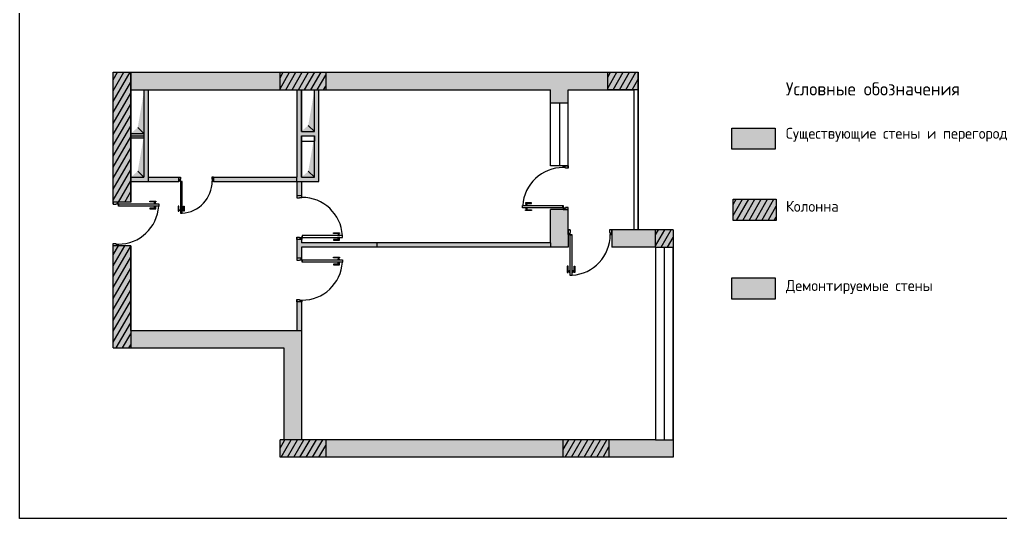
# Model space of a CAD drawing. Header units: inches. Extents: x -59797 to 874375, y -412711 to 5867.
# Drawn here: x 369539 to 391964, y -220553 to -209150 of the extents above; entities that cross this region are included whole.
import ezdxf

# ---------------------------------------------------------------- set-up
doc = ezdxf.new("R2010")
doc.units = ezdxf.units.IN
doc.header["$MEASUREMENT"] = 0
doc.layers.add('freecads.com', color=7, linetype='Continuous')
doc.styles.get("Standard").update_dxf_attribs({"font": 'GOST Common.ttf'})
pattern_1 = [(60, (372073.83, -193652.68), (-108.2532, 62.5), [])]

# ---------------------------------------------------------------- blocks, each defined once
blk = doc.blocks.new('Door')
at = {"layer": 'freecads.com'}
for p, q in [((80583, -19290), (80583, -19202)), ((80583, -19202), (80622, -19202)), ((80610, -19290), (80610, -19264)), ((80610, -19264), (80612, -19264)), ((80622, -19249), (80612, -19249)), ((80612, -19249), (80612, -19290)), ((80612, -19264), (80612, -19290)), ((80622, -19202), (80622, -19249)), ((81373, -19202), (81333, -19202)), ((81333, -19202), (81333, -19249)), ((81333, -19249), (81344, -19249)), ((81344, -19249), (81344, -19290)), ((81373, -19290), (81373, -19202)), ((80612, -19290), (80583, -19290)), ((80612, -19290), (80610, -19290)), ((80617, -19295), (80617, -20026)), ((80656, -19295), (80617, -19295)), ((80643, -19295), (80617, -19295)), ((80617, -19295), (80617, -19297)), ((80617, -19297), (80643, -19297)), ((80643, -19297), (80643, -19295)), ((80656, -20026), (80656, -19295)), ((81344, -19290), (81373, -19290)), ((80581, -19863), (80567, -19863)), ((80567, -19863), (80567, -19975)), ((80581, -19975), (80581, -19863)), ((80612, -19951), (80581, -19951)), ((80617, -19936), (80612, -19936)), ((80612, -19936), (80612, -19980)), ((80617, -19980), (80617, -19936)), ((80656, -19980), (80656, -19936)), ((80656, -19936), (80660, -19936)), ((80660, -19936), (80660, -19980)), ((80660, -19951), (80692, -19951)), ((80692, -19975), (80692, -19863)), ((80692, -19863), (80705, -19863)), ((80705, -19863), (80705, -19975)), ((80567, -19975), (80581, -19975)), ((80612, -19964), (80581, -19964)), ((80612, -19980), (80617, -19980)), ((80617, -20026), (80656, -20026)), ((80660, -19980), (80656, -19980)), ((80660, -19964), (80692, -19964)), ((80705, -19975), (80692, -19975))]:
    blk.add_line(p, q, dxfattribs=at)
blk.add_circle((80613, -19294), 5.27, dxfattribs=at)
blk.add_arc((80613, -19294), 731, 273.3966, 0.2994, dxfattribs=at)

msp = doc.modelspace()

# ---------------------------------------------------------------- hatches: boundary and pattern name
at = {"true_color": 0x636466}
h = msp.add_hatch(dxfattribs=at)
h.set_pattern_fill('ANSI31', color=251, scale=1000, angle=15)
h.set_pattern_definition([(60, (294854.71, -176590.16), (-108.25318, 62.5), [])])
h.paths.add_polyline_path([(385270.5, -201692.6), (384741.4, -201692.6), (384225.2, -201692.6), (384225.2, -202092.6), (385270.5, -202092.6)])
h.paths.add_polyline_path([(378350.6, -215623.1), (378354.9, -215621.9), (378358.4, -215621.4), (378362.4, -215621.3), (378366.7, -215621.5), (378371.3, -215622.1), (378375.8, -215623.1), (378380.1, -215624.3), (378384, -215625.7), (378389.2, -215628.1), (378393.1, -215631.7), (378393.5, -215635), (378391, -215636.9), (378388.5, -215637.8), (378385.4, -215638.4), (378381.6, -215638.7), (378377.4, -215638.6), (378372.9, -215638.2), (378368.4, -215637.5), (378364, -215636.4), (378359.8, -215635.1), (378354.2, -215632.7), (378349.5, -215629.2), (378348.2, -215625.8)])
edge = h.paths.add_edge_path()
edge.add_arc((385140.5, -215754.1), 24.6, 180, 204.4618)
edge.add_arc((385140.5, -215774.5), 24.6, 155.5382, 180)
edge.add_line((385115.8, -215774.5), (385115.8, -215754.1))
edge = h.paths.add_edge_path()
edge.add_arc((385140.5, -215774.5), 24.6, 0, 24.4618)
edge.add_arc((385140.5, -215754.1), 24.6, 335.5382, 360)
edge.add_line((385165.1, -215754.1), (385165.1, -215774.5))
at = {"true_color": 0x939598}
h = msp.add_hatch(color=252, dxfattribs=at)
h.dxf.hatch_style = 1
h.paths.add_polyline_path([(375493.1, -210355.1), (372080.2, -210355.1), (372080.2, -210755.1), (375493.1, -210755.1)])
h.paths.add_polyline_path([(375980.2, -216255.1), (375880.2, -216255.1), (372080.2, -216255.1), (372080.2, -214321.6), (371680.2, -214321.6), (371680.2, -216655.1), (375580.2, -216655.1), (375580.2, -218755.1), (375980.2, -218755.1)])
h.paths.add_polyline_path([(372080.2, -210755.1), (372080.2, -210355.1), (371680.2, -210355.1), (371680.2, -213321.6), (371791.1, -213321.6), (372080.2, -213321.6)])
h.paths.add_polyline_path([(381967.8, -218755.1), (376538.5, -218755.1), (376538.5, -219155.1), (381967.8, -219155.1)])
h.paths.add_polyline_path([(382080.2, -213955.1), (382080.2, -213494.5), (381969.3, -213494.5), (381680.2, -213494.5), (381680.2, -214255.1), (381680.2, -214355.1), (382080.2, -214355.1)])
h.paths.add_polyline_path([(384080.2, -214355.1), (384080.2, -213955.1), (383080.2, -213955.1), (383080.2, -214355.1)])
at = {"true_color": 0x636466}
h = msp.add_hatch(dxfattribs=at)
h.set_pattern_fill('ANSI31', color=251, scale=1000, angle=15)
h.set_pattern_definition([(60, (301195.62, -178108.61), (-108.25318, 62.5), [])])
h.paths.add_polyline_path([(372080.2, -210355.1), (371680.2, -210355.1), (371680.2, -213321.6), (371791.1, -213321.6), (372080.2, -213321.6)])
h.paths.add_polyline_path([(372080.2, -214321.6), (371680.2, -214321.6), (371680.2, -216655.1), (372080.2, -216655.1)])
at = {"true_color": 0x939598}
h = msp.add_hatch(color=252, dxfattribs=at)
h.dxf.hatch_style = 1
h.paths.add_polyline_path([(376538.5, -210355.1), (375580.2, -210355.1), (375493.1, -210355.1), (375493.1, -210755.1), (375580.2, -210755.1), (376538.5, -210755.1)])
at = {"true_color": 0x636466}
h = msp.add_hatch(dxfattribs=at)
h.set_pattern_fill('ANSI31', color=251, scale=1000, angle=15)
h.set_pattern_definition(pattern_1)
h.paths.add_polyline_path([(376538.5, -210355.1), (375580.2, -210355.1), (375493.1, -210355.1), (375493.1, -210755.1), (375580.2, -210755.1), (376538.5, -210755.1)])
at = {"true_color": 0x939598}
h = msp.add_hatch(color=252, dxfattribs=at)
h.dxf.hatch_style = 1
h.paths.add_polyline_path([(382987.8, -210755.1), (383680.2, -210755.1), (383680.2, -210355.1), (382987.8, -210355.1)])
h.paths.add_polyline_path([(383013.1, -218755.1), (381967.8, -218755.1), (381967.8, -219155.1), (383013.1, -219155.1)])
h.paths.add_polyline_path([(376538.5, -218755.1), (375493.1, -218755.1), (375493.1, -219155.1), (376538.5, -219155.1)])
h = msp.add_hatch(color=252, dxfattribs=at)
h.dxf.hatch_style = 1
h.paths.add_polyline_path([(376538.5, -210355.1), (375580.2, -210355.1), (375493.1, -210355.1), (375493.1, -210755.1), (375580.2, -210755.1), (376538.5, -210755.1)])
at = {"true_color": 0x636466}
h = msp.add_hatch(dxfattribs=at)
h.set_pattern_fill('ANSI31', color=251, scale=1000, angle=15)
h.set_pattern_definition(pattern_1)
h.paths.add_polyline_path([(376538.5, -210355.1), (375580.2, -210355.1), (375493.1, -210355.1), (375493.1, -210755.1), (375580.2, -210755.1), (376538.5, -210755.1)])
at = {"true_color": 0x939598}
h = msp.add_hatch(color=252, dxfattribs=at)
h.dxf.hatch_style = 1
h.paths.add_polyline_path([(382987.8, -210755.1), (383680.2, -210755.1), (383680.2, -210355.1), (382987.8, -210355.1)])
h.paths.add_polyline_path([(383013.1, -218755.1), (381967.8, -218755.1), (381967.8, -219155.1), (383013.1, -219155.1)])
h.paths.add_polyline_path([(376538.5, -218755.1), (375493.1, -218755.1), (375493.1, -219155.1), (376538.5, -219155.1)])
at = {"true_color": 0x636466}
h = msp.add_hatch(dxfattribs=at)
h.set_pattern_fill('ANSI31', color=251, scale=1000, angle=15)
h.set_pattern_definition([(60, (292622.94, -167230.87), (-108.25318, 62.5), [])])
h.paths.add_polyline_path([(376538.5, -219155.1), (376538.5, -218755.1), (375493.1, -218755.1), (375493.1, -219155.1)])
h.paths.add_polyline_path([(383013.1, -219155.1), (383013.1, -218755.1), (381967.8, -218755.1), (381967.8, -219155.1)])
h.paths.add_polyline_path([(384080.2, -213955.1), (384080.2, -214355.1), (384480.2, -214355.1), (384480.2, -213955.1)])
h.paths.add_polyline_path([(383680.2, -210355.1), (382987.8, -210355.1), (382987.8, -210755.1), (383680.2, -210755.1)])
at = {"true_color": 0x939598}
h = msp.add_hatch(color=252, dxfattribs=at)
h.dxf.hatch_style = 1
h.paths.add_polyline_path([(376538.5, -210355.1), (376538.5, -210755.1), (381680.2, -210755.1), (381680.2, -211052.9), (382080.2, -211052.9), (382080.2, -210755.1), (382987.8, -210755.1), (382987.8, -210355.1)])
h = msp.add_hatch(color=252, dxfattribs=at)
h.dxf.hatch_style = 1
h.paths.add_polyline_path([(376538.5, -210355.1), (376538.5, -210755.1), (381680.2, -210755.1), (381680.2, -211052.9), (382080.2, -211052.9), (382080.2, -210755.1), (382987.8, -210755.1), (382987.8, -210355.1)])
at = {"true_color": 0x939598, "transparency": 33554687}
h = msp.add_hatch(color=252, dxfattribs=at)
h.dxf.hatch_style = 1
h.paths.add_polyline_path([(372480.2, -210755.1), (372380.2, -210755.1), (372380.2, -212755.1), (372080.2, -212755.1), (372080.2, -212855.1), (372480.2, -212855.1)])
h.paths.add_polyline_path([(372380.2, -211805.1), (372080.2, -211805.1), (372080.2, -211855.1), (372380.2, -211855.1)], flags=17)
h.paths.add_polyline_path([(372380.2, -211755.1), (372080.2, -211755.1), (372080.2, -211805.1), (372380.2, -211805.1)], flags=17)
h.paths.add_polyline_path([(376380.2, -210755.1), (376280.2, -210755.1), (376280.2, -211705.1), (375980.2, -211705.1), (375980.2, -210755.1), (375880.2, -210755.1), (375880.2, -212755.1), (375880.2, -212855.1), (375980.2, -212855.1), (376380.2, -212855.1)])
h.paths.add_polyline_path([(376280.2, -211926.5), (376280.2, -212755.1), (375980.2, -212755.1), (375980.2, -211805.1), (376280.2, -211805.1)], flags=16)
at = {"true_color": 0x000000, "transparency": 33554687}
h = msp.add_hatch(color=18, dxfattribs=at)
h.dxf.hatch_style = 1
h.paths.add_polyline_path([(376280.2, -210755.1), (376138.3, -211568.6), (376280.2, -211705.1)])
h.paths.add_polyline_path([(376138.3, -211568.6), (375980.2, -211705.1), (376280.2, -211705.1)])
h = msp.add_hatch(color=18, dxfattribs=at)
h.dxf.hatch_style = 1
h.paths.add_polyline_path([(372380.2, -210805.1), (372238.3, -211618.6), (372380.2, -211755.1)])
h.paths.add_polyline_path([(372238.3, -211618.6), (372080.2, -211755.1), (372380.2, -211755.1)])
at = {"true_color": 0x939598}
h = msp.add_hatch(color=252, dxfattribs=at)
h.dxf.hatch_style = 1
h.paths.add_polyline_path([(385826.9, -211628.5), (385826.9, -212112.9), (386816.5, -212112.9), (386816.5, -211628.5)])
at = {"true_color": 0x000000, "transparency": 33554687}
h = msp.add_hatch(color=18, dxfattribs=at)
h.dxf.hatch_style = 1
h.paths.add_polyline_path([(372380.2, -211805.1), (372238.3, -212618.6), (372380.2, -212755.1)])
h.paths.add_polyline_path([(372238.3, -212618.6), (372080.2, -212755.1), (372380.2, -212755.1)])
h = msp.add_hatch(color=18, dxfattribs=at)
h.dxf.hatch_style = 1
h.paths.add_polyline_path([(376280.2, -211805.1), (376138.3, -212618.6), (376280.2, -212755.1)])
h.paths.add_polyline_path([(376138.3, -212618.6), (375980.2, -212755.1), (376280.2, -212755.1)])
at = {"true_color": 0x939598}
h = msp.add_hatch(color=252, dxfattribs=at)
h.dxf.hatch_style = 1
h.paths.add_polyline_path([(373180.2, -212767.4), (373180.2, -212755.1), (372480.2, -212755.1), (372480.2, -212855.1), (373180.2, -212855.1)])
h = msp.add_hatch(color=252, dxfattribs=at)
h.dxf.hatch_style = 1
h.paths.add_polyline_path([(375880.2, -212755.1), (373970.2, -212755.1), (373970.2, -212855.1), (375880.2, -212855.1)])
h = msp.add_hatch(color=252, dxfattribs=at)
h.dxf.hatch_style = 1
h.paths.add_polyline_path([(375880.2, -212755.1), (373970.2, -212755.1), (373970.2, -212855.1), (375880.2, -212855.1)])
h = msp.add_hatch(color=1)
h.dxf.hatch_style = 1
h.paths.add_polyline_path([(375980.2, -212855.1), (375880.2, -212855.1), (375880.2, -213176.5), (375980.2, -213176.5)])
h.paths.add_polyline_path([(375980.2, -215602.5), (375880.2, -215602.5), (375880.2, -216255.1), (375980.2, -216255.1)])
h.paths.add_polyline_path([(377715.2, -214355.1), (377715.2, -214255.1), (375980.2, -214255.1), (375980.2, -214176.5), (375880.2, -214176.5), (375880.2, -214602.5), (375980.2, -214602.5), (375980.2, -214355.1)])
h = msp.add_hatch(color=252, dxfattribs=at)
h.dxf.hatch_style = 1
h.paths.add_polyline_path([(386840.5, -213742.5), (386840.5, -213258.2), (385850.9, -213258.2), (385850.9, -213742.5)])
at = {"true_color": 0x636466}
h = msp.add_hatch(dxfattribs=at)
h.set_pattern_fill('ANSI31', color=251, scale=1000, angle=15)
h.set_pattern_definition([(60, (313464.26, -149504.36), (-108.25318, 62.5), [])])
h.paths.add_polyline_path([(386840.5, -213742.5), (386840.5, -213258.2), (385850.9, -213258.2), (385850.9, -213742.5)])
at = {"true_color": 0x939598}
h = msp.add_hatch(color=252, dxfattribs=at)
h.dxf.hatch_style = 1
h.paths.add_polyline_path([(384480.2, -219155.1), (384480.2, -218755.1), (384080.2, -218755.1), (383013.1, -218755.1), (383013.1, -219155.1)])
h.paths.add_polyline_path([(384080.2, -213955.1), (384080.2, -214355.1), (384480.2, -214355.1), (384480.2, -213955.1)])
h = msp.add_hatch(color=252, dxfattribs=at)
h.dxf.hatch_style = 1
h.paths.add_polyline_path([(381680.2, -214355.1), (381680.2, -214255.1), (377715.2, -214255.1), (377715.2, -214355.1)])
at = {"transparency": 33554687}
h = msp.add_hatch(color=1, dxfattribs=at)
h.dxf.hatch_style = 1
h.paths.add_polyline_path([(386816.5, -215541.7), (386816.5, -215057.3), (385826.9, -215057.3), (385826.9, -215541.7)])

# ---------------------------------------------------------------- linework, layer by layer
for p, q in [((371680.2, -210355.1), (375580.2, -210355.1)), ((371680.2, -213371.5), (371680.2, -210355.1)), ((371680.2, -210355.1), (375580.2, -210355.1)), ((371680.2, -213371.5), (371680.2, -210355.1)), ((375493.1, -210755.1), (375493.1, -210355.1)), ((375493.1, -210755.1), (375493.1, -210355.1)), ((375580.2, -210355.1), (383680.2, -210355.1)), ((375580.2, -210355.1), (383680.2, -210355.1)), ((376538.5, -210355.1), (376538.5, -210755.1)), ((376538.5, -210355.1), (376538.5, -210755.1)), ((382987.8, -210755.1), (382987.8, -210355.1)), ((382987.8, -210755.1), (382987.8, -210355.1)), ((372080.2, -210755.1), (375580.2, -210755.1)), ((372080.2, -213321.6), (372080.2, -210755.1)), ((372080.2, -210755.1), (372080.2, -212855.1)), ((372080.2, -210755.1), (375580.2, -210755.1)), ((372080.2, -213321.6), (372080.2, -210755.1)), ((372080.2, -210755.1), (372080.2, -212855.1)), ((372380.2, -210755.1), (372380.2, -212755.1)), ((372380.2, -210755.1), (372380.2, -212755.1)), ((372480.2, -210755.1), (372480.2, -212855.1)), ((372480.2, -210755.1), (372480.2, -212855.1)), ((375580.2, -210755.1), (381680.2, -210755.1)), ((375580.2, -210755.1), (381680.2, -210755.1)), ((375880.2, -210755.1), (375880.2, -212755.1)), ((375880.2, -210755.1), (375880.2, -212755.1)), ((375980.2, -210755.1), (375980.2, -211705.1)), ((375980.2, -211705.1), (375980.2, -210755.1)), ((375980.2, -210755.1), (375980.2, -211705.1)), ((375980.2, -211705.1), (375980.2, -210755.1)), ((376280.2, -211705.1), (376280.2, -210755.1)), ((376280.2, -211705.1), (376280.2, -210755.1)), ((376380.2, -212855.1), (376380.2, -210755.1)), ((376380.2, -212855.1), (376380.2, -210755.1)), ((381680.2, -212494.5), (381680.2, -210755.1)), ((381680.2, -212494.5), (381680.2, -210755.1)), ((382080.2, -210755.1), (383580.2, -210755.1)), ((382080.2, -212546), (382080.2, -210755.1)), ((382080.2, -210755.1), (383580.2, -210755.1)), ((382080.2, -212546), (382080.2, -210755.1)), ((383680.2, -210755.1), (382987.8, -210755.1)), ((383680.2, -210755.1), (382987.8, -210755.1)), ((381680.2, -211052.9), (382080.2, -211052.9)), ((381680.2, -211052.9), (382080.2, -211052.9)), ((381880.2, -211052.9), (381880.2, -212494.5)), ((381880.2, -211052.9), (381880.2, -212494.5)), ((372080.2, -211755.1), (372380.2, -211755.1)), ((372080.2, -211755.1), (372380.2, -211755.1)), ((372080.2, -211805.1), (372380.2, -211805.1)), ((372080.2, -211805.1), (372380.2, -211805.1)), ((372080.2, -211855.1), (372380.2, -211855.1)), ((372080.2, -211855.1), (372380.2, -211855.1)), ((375980.2, -211705.1), (376280.2, -211705.1)), ((375980.2, -211705.1), (376280.2, -211705.1)), ((375980.2, -211805.1), (375980.2, -212755.1)), ((375980.2, -212755.1), (375980.2, -211805.1)), ((375980.2, -211805.1), (375980.2, -212755.1)), ((375980.2, -212755.1), (375980.2, -211805.1)), ((376280.2, -212755.1), (376280.2, -211805.1)), ((376280.2, -212755.1), (376280.2, -211805.1)), ((375980.2, -211926.5), (376280.2, -211926.5)), ((375980.2, -211926.5), (376280.2, -211926.5)), ((382080.2, -212494.5), (381680.2, -212494.5)), ((382080.2, -212494.5), (381680.2, -212494.5)), ((372080.2, -212755.1), (372380.2, -212755.1)), ((372080.2, -212755.1), (372380.2, -212755.1)), ((372480.2, -212755.1), (373180.2, -212755.1)), ((372480.2, -212755.1), (373180.2, -212755.1)), ((373180.2, -212855.1), (373180.2, -212755.1)), ((373180.2, -212855.1), (373180.2, -212755.1)), ((373970.2, -212755.1), (375880.2, -212755.1)), ((373970.2, -212855.1), (373970.2, -212755.1)), ((373970.2, -212755.1), (375880.2, -212755.1)), ((373970.2, -212855.1), (373970.2, -212755.1)), ((375980.2, -212755.1), (376280.2, -212755.1)), ((375980.2, -212755.1), (376280.2, -212755.1)), ((372080.2, -212855.1), (373180.2, -212855.1)), ((372080.2, -212855.1), (373180.2, -212855.1)), ((372480.2, -212855.1), (373180.2, -212855.1)), ((372480.2, -212855.1), (373180.2, -212855.1)), ((373970.2, -212855.1), (375880.2, -212855.1)), ((373970.2, -212855.1), (375880.2, -212855.1)), ((375880.2, -212855.1), (375880.2, -213228.1)), ((375880.2, -212855.1), (375880.2, -213228.1)), ((375980.2, -212855.1), (375980.2, -213214.8)), ((375980.2, -212855.1), (376380.2, -212855.1)), ((375980.2, -212855.1), (375980.2, -213214.8)), ((375980.2, -212855.1), (376380.2, -212855.1)), ((375980.2, -213176.5), (375880.2, -213176.5)), ((375980.2, -213176.5), (375880.2, -213176.5)), ((372080.2, -213321.6), (371680.2, -213321.6)), ((372080.2, -213321.6), (371680.2, -213321.6)), ((382080.2, -213955.1), (382080.2, -213444.5)), ((382080.2, -213955.1), (382080.2, -213444.5)), ((381680.2, -214255.1), (381680.2, -213494.5)), ((382080.2, -213494.5), (381680.2, -213494.5)), ((381680.2, -214255.1), (381680.2, -213494.5)), ((382080.2, -213494.5), (381680.2, -213494.5)), ((375880.2, -214126.6), (375880.2, -214652.5)), ((375880.2, -214126.6), (375880.2, -214652.5)), ((375980.2, -214139.9), (375980.2, -214255.1)), ((375980.2, -214139.9), (375980.2, -214255.1)), ((382130.1, -213955.1), (382080.2, -213955.1)), ((382080.2, -213955.1), (382080.2, -214355.1)), ((382130.1, -213955.1), (382080.2, -213955.1)), ((382080.2, -213955.1), (382080.2, -214355.1)), ((384480.2, -213955.1), (383028.7, -213955.1)), ((384480.2, -213955.1), (383028.7, -213955.1)), ((383080.2, -213955.1), (383080.2, -214355.1)), ((383080.2, -213955.1), (383080.2, -214355.1)), ((384480.2, -213955.1), (384480.2, -219155.1)), ((384480.2, -213955.1), (384480.2, -214317.2)), ((384480.2, -213955.1), (384480.2, -214317.2)), ((371680.2, -216655.1), (371680.2, -214270)), ((371680.2, -216655.1), (371680.2, -214270)), ((372080.2, -214321.6), (371680.2, -214321.6)), ((372080.2, -214321.6), (371680.2, -214321.6)), ((372080.2, -216255.1), (372080.2, -214321.6)), ((372080.2, -216255.1), (372080.2, -214321.6)), ((375980.2, -214176.5), (375880.2, -214176.5)), ((375980.2, -214176.5), (375880.2, -214176.5)), ((381680.2, -214255.1), (375980.2, -214255.1)), ((381680.2, -214255.1), (375980.2, -214255.1)), ((382080.2, -214355.1), (375980.2, -214355.1)), ((375980.2, -214355.1), (375980.2, -214639.2)), ((382080.2, -214355.1), (375980.2, -214355.1)), ((375980.2, -214355.1), (375980.2, -214639.2)), ((381680.2, -214255.1), (381680.2, -214355.1)), ((381680.2, -214255.1), (381680.2, -214355.1)), ((384080.2, -214355.1), (383080.2, -214355.1)), ((384080.2, -214355.1), (383080.2, -214355.1)), ((375980.2, -214602.5), (375880.2, -214602.5)), ((375980.2, -214602.5), (375880.2, -214602.5)), ((375880.2, -215551), (375880.2, -216255.1)), ((375880.2, -215551), (375880.2, -216255.1)), ((375980.2, -215602.5), (375880.2, -215602.5)), ((375980.2, -215602.5), (375880.2, -215602.5)), ((375980.2, -215564.3), (375980.2, -218755.1)), ((372080.2, -216255.1), (375880.2, -216255.1)), ((372080.2, -216655.1), (375580.2, -216655.1)), ((375580.2, -216655.1), (375580.2, -218755.1)), ((384080.2, -218755.1), (375493.1, -218755.1)), ((375580.2, -218755.1), (375493.1, -218755.1)), ((375493.1, -219155.1), (375493.1, -218755.1)), ((384080.2, -218755.1), (375493.1, -218755.1)), ((375580.2, -218755.1), (375493.1, -218755.1)), ((375493.1, -219155.1), (375493.1, -218755.1)), ((376538.5, -218755.1), (376538.5, -219155.1)), ((376538.5, -218755.1), (376538.5, -219155.1)), ((381967.8, -219155.1), (381967.8, -218755.1)), ((381967.8, -219155.1), (381967.8, -218755.1)), ((383013.1, -218755.1), (383013.1, -219155.1)), ((383013.1, -218755.1), (383013.1, -219155.1)), ((384480.2, -219155.1), (375493.1, -219155.1)), ((384480.2, -219155.1), (375493.1, -219155.1)), ((383013.1, -219155.1), (381541.9, -219155.1)), ((383013.1, -219155.1), (381541.9, -219155.1))]:
    msp.add_line(p, q)
at = {"color": 7}
for p, q in [((372080.2, -210755.1), (372080.2, -210355.1)), ((372080.2, -210755.1), (372080.2, -210355.1)), ((372080.2, -210355.1), (372080.2, -213321.6)), ((383680.2, -210755.1), (383680.2, -210355.1)), ((372380.2, -211755.1), (372238.3, -211618.6)), ((376280.2, -211705.1), (376138.3, -211568.6)), ((372380.2, -212755.1), (372238.3, -212618.6)), ((375880.2, -212855.1), (375880.2, -212755.1)), ((375880.2, -212855.1), (375880.2, -212755.1)), ((376280.2, -212755.1), (376138.3, -212618.6)), ((375880.2, -212855.1), (375980.2, -212855.1)), ((375880.2, -212855.1), (375980.2, -212855.1)), ((384080.2, -214355.1), (384080.2, -213955.1)), ((372080.2, -214321.6), (372080.2, -216655.1)), ((377715.2, -214355.1), (377715.2, -214255.1)), ((384080.2, -214355.1), (384480.2, -214355.1)), ((375880.2, -216255.1), (375980.2, -216255.1)), ((371680.2, -216655.1), (375580.2, -216655.1)), ((375880.2, -218755.1), (375880.2, -218755.1)), ((375880.2, -218755.1), (375880.2, -218755.1)), ((384080.2, -218755.1), (384080.2, -218755.1)), ((384080.2, -218755.1), (384480.2, -218755.1))]:
    msp.add_line(p, q, dxfattribs=at)
at = {"color": 152, "true_color": 0x2776bb}
for p, q in [((383680.2, -210355.1), (383680.2, -213955.1)), ((383580.2, -210755.1), (383580.2, -213955.1)), ((383580.2, -210755.1), (383580.2, -213955.1)), ((383680.2, -213955.1), (383680.2, -210755.1)), ((384080.2, -214355.1), (384080.2, -218755.1)), ((384280.2, -218755.1), (384280.2, -214355.1)), ((384480.2, -218755.1), (384480.2, -214355.1))]:
    msp.add_line(p, q, dxfattribs=at)
at = {"color": 7, "lineweight": 30}
for p, q in [((372080.2, -211805.1), (372380.2, -211805.1)), ((372080.2, -211805.1), (372380.2, -211805.1)), ((375980.2, -211805.1), (376280.2, -211805.1)), ((375980.2, -211805.1), (375980.2, -211926.5)), ((375980.2, -211805.1), (376280.2, -211805.1)), ((375980.2, -211805.1), (375980.2, -211926.5)), ((376280.2, -211805.1), (376280.2, -211926.5)), ((376280.2, -211805.1), (376280.2, -211926.5))]:
    msp.add_line(p, q, dxfattribs=at)
at = {"color": 7}
msp.add_lwpolyline([(369538.6, -220553.4), (369538.6, -160553.4), (449538.6, -160553.4), (449538.6, -220553.4), (369538.6, -220553.4)], dxfattribs=at)
for points in [[(385826.9, -211628.5), (386816.5, -211628.5), (386816.5, -212112.9), (385826.9, -212112.9)], [(385850.9, -213258.2), (386840.5, -213258.2), (386840.5, -213742.5), (385850.9, -213742.5)], [(385826.9, -215057.3), (386816.5, -215057.3), (386816.5, -215541.7), (385826.9, -215541.7)]]:
    msp.add_lwpolyline(points, close=True, dxfattribs=at)
at = {"layer": 'freecads.com'}
for p, q in [((381969.3, -212532.7), (381969.3, -212496.1)), ((381969.3, -212496.1), (382080.2, -212496.1)), ((381969.3, -212532.7), (381969.3, -212496.1)), ((381969.3, -212496.1), (382080.2, -212496.1)), ((382021.4, -212532.7), (381969.3, -212532.7)), ((382021.4, -212532.7), (381969.3, -212532.7)), ((382021.4, -212546), (382021.4, -212532.7)), ((382021.4, -212546), (382021.4, -212532.7)), ((382080.2, -212546), (382021.4, -212546)), ((382080.2, -212546), (382021.4, -212546)), ((382080.2, -212496.1), (382080.2, -212546)), ((382080.2, -212496.1), (382080.2, -212546)), ((373180.2, -212767.4), (373180.2, -212855.1)), ((373180.2, -212767.4), (373180.2, -212855.1)), ((373970.2, -212767.4), (373970.2, -212855.1)), ((373970.2, -212767.4), (373970.2, -212855.1)), ((375991.1, -213178.2), (375880.2, -213178.2)), ((375880.2, -213178.2), (375880.2, -213228.1)), ((375991.1, -213178.2), (375880.2, -213178.2)), ((375880.2, -213178.2), (375880.2, -213228.1)), ((375880.2, -213228.1), (375939, -213228.1)), ((375880.2, -213228.1), (375939, -213228.1)), ((375939, -213228.1), (375939, -213214.8)), ((375939, -213214.8), (375991.1, -213214.8)), ((375939, -213228.1), (375939, -213214.8)), ((375939, -213214.8), (375991.1, -213214.8)), ((375991.1, -213214.8), (375991.1, -213178.2)), ((375991.1, -213214.8), (375991.1, -213178.2)), ((371791.1, -213321.6), (371680.2, -213321.6)), ((371680.2, -213321.6), (371680.2, -213371.5)), ((371791.1, -213321.6), (371680.2, -213321.6)), ((371680.2, -213321.6), (371680.2, -213371.5)), ((371680.2, -213371.5), (371739, -213371.5)), ((371680.2, -213371.5), (371739, -213371.5)), ((371739, -213371.5), (371739, -213358.2)), ((371739, -213358.2), (371791.1, -213358.2)), ((371739, -213371.5), (371739, -213358.2)), ((371739, -213358.2), (371791.1, -213358.2)), ((371791.1, -213355.9), (371757.9, -213355.9)), ((371757.9, -213355.9), (371757.9, -213358.2)), ((371791.1, -213355.9), (371757.9, -213355.9)), ((371757.9, -213355.9), (371757.9, -213358.2)), ((371757.9, -213358.2), (371791.1, -213358.2)), ((371757.9, -213358.2), (371791.1, -213358.2)), ((371791.1, -213358.2), (371791.1, -213321.6)), ((371791.1, -213358.2), (371791.1, -213321.6)), ((371791.1, -213358.2), (371791.1, -213355.9)), ((371791.1, -213358.2), (371791.1, -213355.9)), ((371797.1, -213364.1), (372720.4, -213364.1)), ((371797.1, -213414), (371797.1, -213364.1)), ((371797.1, -213397.4), (371797.1, -213364.1)), ((371797.1, -213364.1), (371799.3, -213364.1)), ((371797.1, -213364.1), (372720.4, -213364.1)), ((371797.1, -213414), (371797.1, -213364.1)), ((371797.1, -213397.4), (371797.1, -213364.1)), ((371797.1, -213364.1), (371799.3, -213364.1)), ((371799.3, -213397.4), (371797.1, -213397.4)), ((371799.3, -213397.4), (371797.1, -213397.4)), ((372720.4, -213414), (371797.1, -213414)), ((372720.4, -213414), (371797.1, -213414)), ((371799.3, -213364.1), (371799.3, -213397.4)), ((371799.3, -213364.1), (371799.3, -213397.4)), ((372514.9, -213318.6), (372514.9, -213302)), ((372514.9, -213302), (372656.3, -213302)), ((372514.9, -213318.6), (372514.9, -213302)), ((372514.9, -213302), (372656.3, -213302)), ((372656.3, -213318.6), (372514.9, -213318.6)), ((372656.3, -213318.6), (372514.9, -213318.6)), ((372656.3, -213459.5), (372514.9, -213459.5)), ((372514.9, -213459.5), (372514.9, -213476.1)), ((372656.3, -213459.5), (372514.9, -213459.5)), ((372514.9, -213459.5), (372514.9, -213476.1)), ((372514.9, -213476.1), (372656.3, -213476.1)), ((372514.9, -213476.1), (372656.3, -213476.1)), ((372607, -213364.1), (372607, -213358.6)), ((372607, -213358.6), (372662.4, -213358.6)), ((372607, -213364.1), (372607, -213358.6)), ((372607, -213358.6), (372662.4, -213358.6)), ((372662.4, -213364.1), (372607, -213364.1)), ((372662.4, -213364.1), (372607, -213364.1)), ((372662.4, -213414), (372607, -213414)), ((372607, -213414), (372607, -213419.6)), ((372662.4, -213414), (372607, -213414)), ((372607, -213414), (372607, -213419.6)), ((372607, -213419.6), (372662.4, -213419.6)), ((372607, -213419.6), (372662.4, -213419.6)), ((372626.4, -213358.6), (372626.4, -213318.6)), ((372626.4, -213358.6), (372626.4, -213318.6)), ((372626.4, -213419.6), (372626.4, -213459.5)), ((372626.4, -213419.6), (372626.4, -213459.5)), ((372643, -213358.6), (372643, -213318.6)), ((372643, -213358.6), (372643, -213318.6)), ((372643, -213419.6), (372643, -213459.5)), ((372643, -213419.6), (372643, -213459.5)), ((372656.3, -213302), (372656.3, -213318.6)), ((372656.3, -213302), (372656.3, -213318.6)), ((372656.3, -213476.1), (372656.3, -213459.5)), ((372656.3, -213476.1), (372656.3, -213459.5)), ((372662.4, -213358.6), (372662.4, -213364.1)), ((372662.4, -213358.6), (372662.4, -213364.1)), ((372662.4, -213419.6), (372662.4, -213414)), ((372662.4, -213419.6), (372662.4, -213414)), ((372720.4, -213364.1), (372720.4, -213414)), ((372720.4, -213364.1), (372720.4, -213414)), ((381040, -213451.9), (381040, -213402)), ((381040, -213402), (381963.4, -213402)), ((381040, -213451.9), (381040, -213402)), ((381040, -213402), (381963.4, -213402)), ((381963.4, -213451.9), (381040, -213451.9)), ((381963.4, -213451.9), (381040, -213451.9)), ((381098, -213396.5), (381098, -213402)), ((381153.5, -213396.5), (381098, -213396.5)), ((381098, -213396.5), (381098, -213402)), ((381153.5, -213396.5), (381098, -213396.5)), ((381098, -213402), (381153.5, -213402)), ((381098, -213402), (381153.5, -213402)), ((381098, -213457.5), (381098, -213451.9)), ((381098, -213451.9), (381153.5, -213451.9)), ((381098, -213457.5), (381098, -213451.9)), ((381098, -213451.9), (381153.5, -213451.9)), ((381153.5, -213457.5), (381098, -213457.5)), ((381153.5, -213457.5), (381098, -213457.5)), ((381104.1, -213339.9), (381104.1, -213356.5)), ((381245.5, -213339.9), (381104.1, -213339.9)), ((381104.1, -213339.9), (381104.1, -213356.5)), ((381245.5, -213339.9), (381104.1, -213339.9)), ((381104.1, -213356.5), (381245.5, -213356.5)), ((381104.1, -213356.5), (381245.5, -213356.5)), ((381117.4, -213396.5), (381117.4, -213356.5)), ((381117.4, -213396.5), (381117.4, -213356.5)), ((381117.4, -213457.5), (381117.4, -213497.4)), ((381117.4, -213457.5), (381117.4, -213497.4)), ((381134.1, -213396.5), (381134.1, -213356.5)), ((381134.1, -213396.5), (381134.1, -213356.5)), ((381134.1, -213457.5), (381134.1, -213497.4)), ((381134.1, -213457.5), (381134.1, -213497.4)), ((381153.5, -213402), (381153.5, -213396.5)), ((381153.5, -213402), (381153.5, -213396.5)), ((381153.5, -213451.9), (381153.5, -213457.5)), ((381153.5, -213451.9), (381153.5, -213457.5)), ((381245.5, -213356.5), (381245.5, -213339.9)), ((381245.5, -213356.5), (381245.5, -213339.9)), ((381961.1, -213418.6), (381963.4, -213418.6)), ((381961.1, -213451.9), (381961.1, -213418.6)), ((381961.1, -213418.6), (381963.4, -213418.6)), ((381961.1, -213451.9), (381961.1, -213418.6)), ((381963.4, -213451.9), (381961.1, -213451.9)), ((381963.4, -213451.9), (381961.1, -213451.9)), ((381963.4, -213402), (381963.4, -213451.9)), ((381963.4, -213402), (381963.4, -213451.9)), ((381963.4, -213418.6), (381963.4, -213451.9)), ((381963.4, -213418.6), (381963.4, -213451.9)), ((382021.4, -213457.9), (381969.3, -213457.9)), ((381969.3, -213457.9), (381969.3, -213494.5)), ((381969.3, -213457.9), (381969.3, -213460.1)), ((382002.6, -213457.9), (381969.3, -213457.9)), ((382021.4, -213457.9), (381969.3, -213457.9)), ((381969.3, -213457.9), (381969.3, -213494.5)), ((381969.3, -213457.9), (381969.3, -213460.1)), ((382002.6, -213457.9), (381969.3, -213457.9)), ((381969.3, -213460.1), (382002.6, -213460.1)), ((381969.3, -213460.1), (382002.6, -213460.1)), ((382002.6, -213460.1), (382002.6, -213457.9)), ((382002.6, -213460.1), (382002.6, -213457.9)), ((382021.4, -213444.5), (382021.4, -213457.9)), ((382080.2, -213444.5), (382021.4, -213444.5)), ((382021.4, -213444.5), (382021.4, -213457.9)), ((382080.2, -213444.5), (382021.4, -213444.5)), ((382080.2, -213494.5), (382080.2, -213444.5)), ((382080.2, -213494.5), (382080.2, -213444.5)), ((381104.1, -213514), (381104.1, -213497.4)), ((381104.1, -213497.4), (381245.5, -213497.4)), ((381104.1, -213514), (381104.1, -213497.4)), ((381104.1, -213497.4), (381245.5, -213497.4)), ((381245.5, -213514), (381104.1, -213514)), ((381245.5, -213514), (381104.1, -213514)), ((381245.5, -213497.4), (381245.5, -213514)), ((381245.5, -213497.4), (381245.5, -213514)), ((381969.3, -213494.5), (382080.2, -213494.5)), ((381969.3, -213494.5), (382080.2, -213494.5)), ((375880.2, -214176.5), (375880.2, -214126.6)), ((375880.2, -214126.6), (375939, -214126.6)), ((375880.2, -214176.5), (375880.2, -214126.6)), ((375880.2, -214126.6), (375939, -214126.6)), ((375939, -214126.6), (375939, -214139.9)), ((375939, -214126.6), (375939, -214139.9)), ((375939, -214139.9), (375991.1, -214139.9)), ((375939, -214139.9), (375991.1, -214139.9)), ((375957.9, -214142.1), (375957.9, -214139.9)), ((375957.9, -214139.9), (375991.1, -214139.9)), ((375957.9, -214142.1), (375957.9, -214139.9)), ((375957.9, -214139.9), (375991.1, -214139.9)), ((375991.1, -214142.1), (375957.9, -214142.1)), ((375991.1, -214142.1), (375957.9, -214142.1)), ((375991.1, -214139.9), (375991.1, -214176.5)), ((375991.1, -214139.9), (375991.1, -214142.1)), ((375991.1, -214139.9), (375991.1, -214176.5)), ((375991.1, -214139.9), (375991.1, -214142.1)), ((376920.4, -214084.1), (375997.1, -214084.1)), ((375997.1, -214084.1), (375997.1, -214134)), ((376920.4, -214084.1), (375997.1, -214084.1)), ((375997.1, -214084.1), (375997.1, -214134)), ((375999.3, -214100.7), (375997.1, -214100.7)), ((375997.1, -214100.7), (375997.1, -214134)), ((375999.3, -214100.7), (375997.1, -214100.7)), ((375997.1, -214100.7), (375997.1, -214134)), ((375997.1, -214134), (376920.4, -214134)), ((375997.1, -214134), (375999.3, -214134)), ((375997.1, -214134), (376920.4, -214134)), ((375997.1, -214134), (375999.3, -214134)), ((375999.3, -214134), (375999.3, -214100.7)), ((375999.3, -214134), (375999.3, -214100.7)), ((376714.9, -214038.6), (376714.9, -214021.9)), ((376714.9, -214021.9), (376856.3, -214021.9)), ((376714.9, -214038.6), (376714.9, -214021.9)), ((376714.9, -214021.9), (376856.3, -214021.9)), ((376856.3, -214038.6), (376714.9, -214038.6)), ((376856.3, -214038.6), (376714.9, -214038.6)), ((376807, -214084.1), (376807, -214078.5)), ((376807, -214078.5), (376862.4, -214078.5)), ((376807, -214084.1), (376807, -214078.5)), ((376807, -214078.5), (376862.4, -214078.5)), ((376862.4, -214084.1), (376807, -214084.1)), ((376862.4, -214084.1), (376807, -214084.1)), ((376862.4, -214134), (376807, -214134)), ((376807, -214134), (376807, -214139.5)), ((376862.4, -214134), (376807, -214134)), ((376807, -214134), (376807, -214139.5)), ((376807, -214139.5), (376862.4, -214139.5)), ((376807, -214139.5), (376862.4, -214139.5)), ((376826.4, -214078.5), (376826.4, -214038.6)), ((376826.4, -214078.5), (376826.4, -214038.6)), ((376826.4, -214139.5), (376826.4, -214179.5)), ((376826.4, -214139.5), (376826.4, -214179.5)), ((376843, -214078.5), (376843, -214038.6)), ((376843, -214078.5), (376843, -214038.6)), ((376843, -214139.5), (376843, -214179.5)), ((376843, -214139.5), (376843, -214179.5)), ((376856.3, -214021.9), (376856.3, -214038.6)), ((376856.3, -214021.9), (376856.3, -214038.6)), ((376862.4, -214078.5), (376862.4, -214084.1)), ((376862.4, -214078.5), (376862.4, -214084.1)), ((376862.4, -214139.5), (376862.4, -214134)), ((376862.4, -214139.5), (376862.4, -214134)), ((376920.4, -214134), (376920.4, -214084.1)), ((376920.4, -214134), (376920.4, -214084.1)), ((382080.2, -214066.1), (382080.2, -213955.1)), ((382080.2, -213955.1), (382130.1, -213955.1)), ((382080.2, -214066.1), (382080.2, -213955.1)), ((382080.2, -213955.1), (382130.1, -213955.1)), ((382116.8, -214066.1), (382080.2, -214066.1)), ((382116.8, -214066.1), (382080.2, -214066.1)), ((382114.6, -214066.1), (382114.6, -214032.8)), ((382114.6, -214032.8), (382116.8, -214032.8)), ((382114.6, -214066.1), (382114.6, -214032.8)), ((382114.6, -214032.8), (382116.8, -214032.8)), ((382116.8, -214066.1), (382114.6, -214066.1)), ((382116.8, -214066.1), (382114.6, -214066.1)), ((382130.1, -214013.9), (382116.8, -214013.9)), ((382116.8, -214013.9), (382116.8, -214066.1)), ((382130.1, -214013.9), (382116.8, -214013.9)), ((382116.8, -214013.9), (382116.8, -214066.1)), ((382116.8, -214032.8), (382116.8, -214066.1)), ((382116.8, -214032.8), (382116.8, -214066.1)), ((382122.8, -214072), (382122.8, -214995.4)), ((382172.7, -214072), (382122.8, -214072)), ((382156, -214072), (382122.8, -214072)), ((382122.8, -214072), (382122.8, -214074.2)), ((382122.8, -214072), (382122.8, -214995.4)), ((382172.7, -214072), (382122.8, -214072)), ((382156, -214072), (382122.8, -214072)), ((382122.8, -214072), (382122.8, -214074.2)), ((382122.8, -214074.2), (382156, -214074.2)), ((382122.8, -214074.2), (382156, -214074.2)), ((382130.1, -213955.1), (382130.1, -214013.9)), ((382130.1, -213955.1), (382130.1, -214013.9)), ((382156, -214074.2), (382156, -214072)), ((382156, -214074.2), (382156, -214072)), ((382172.7, -214995.4), (382172.7, -214072)), ((382172.7, -214995.4), (382172.7, -214072)), ((383078.6, -213955.1), (383028.7, -213955.1)), ((383028.7, -213955.1), (383028.7, -214013.9)), ((383078.6, -213955.1), (383028.7, -213955.1)), ((383028.7, -213955.1), (383028.7, -214013.9)), ((383028.7, -214013.9), (383042, -214013.9)), ((383028.7, -214013.9), (383042, -214013.9)), ((383042, -214013.9), (383042, -214066.1)), ((383042, -214013.9), (383042, -214066.1)), ((383042, -214066.1), (383078.6, -214066.1)), ((383042, -214066.1), (383078.6, -214066.1)), ((383078.6, -214066.1), (383078.6, -213955.1)), ((383078.6, -214066.1), (383078.6, -213955.1)), ((371680.2, -214319.9), (371680.2, -214270)), ((371680.2, -214270), (371739, -214270)), ((371680.2, -214319.9), (371680.2, -214270)), ((371680.2, -214270), (371739, -214270)), ((371791.1, -214319.9), (371680.2, -214319.9)), ((371791.1, -214319.9), (371680.2, -214319.9)), ((371739, -214270), (371739, -214283.3)), ((371739, -214270), (371739, -214283.3)), ((371739, -214283.3), (371791.1, -214283.3)), ((371739, -214283.3), (371791.1, -214283.3)), ((371791.1, -214283.3), (371791.1, -214319.9)), ((371791.1, -214283.3), (371791.1, -214319.9)), ((375991.1, -214176.5), (375880.2, -214176.5)), ((375991.1, -214176.5), (375880.2, -214176.5)), ((376856.3, -214179.5), (376714.9, -214179.5)), ((376714.9, -214179.5), (376714.9, -214196.1)), ((376856.3, -214179.5), (376714.9, -214179.5)), ((376714.9, -214179.5), (376714.9, -214196.1)), ((376714.9, -214196.1), (376856.3, -214196.1)), ((376714.9, -214196.1), (376856.3, -214196.1)), ((376856.3, -214196.1), (376856.3, -214179.5)), ((376856.3, -214196.1), (376856.3, -214179.5)), ((375991.1, -214602.5), (375880.2, -214602.5)), ((375880.2, -214602.5), (375880.2, -214652.5)), ((375991.1, -214602.5), (375880.2, -214602.5)), ((375880.2, -214602.5), (375880.2, -214652.5)), ((375991.1, -214639.2), (375991.1, -214602.5)), ((375991.1, -214639.2), (375991.1, -214602.5)), ((376714.9, -214599.6), (376714.9, -214583)), ((376714.9, -214583), (376856.3, -214583)), ((376714.9, -214599.6), (376714.9, -214583)), ((376714.9, -214583), (376856.3, -214583)), ((376856.3, -214599.6), (376714.9, -214599.6)), ((376856.3, -214599.6), (376714.9, -214599.6)), ((376826.4, -214639.5), (376826.4, -214599.6)), ((376826.4, -214639.5), (376826.4, -214599.6)), ((376843, -214639.5), (376843, -214599.6)), ((376843, -214639.5), (376843, -214599.6)), ((376856.3, -214583), (376856.3, -214599.6)), ((376856.3, -214583), (376856.3, -214599.6)), ((375880.2, -214652.5), (375939, -214652.5)), ((375880.2, -214652.5), (375939, -214652.5)), ((375939, -214652.5), (375939, -214639.2)), ((375939, -214639.2), (375991.1, -214639.2)), ((375939, -214652.5), (375939, -214639.2)), ((375939, -214639.2), (375991.1, -214639.2)), ((375991.1, -214636.9), (375957.9, -214636.9)), ((375957.9, -214636.9), (375957.9, -214639.2)), ((375991.1, -214636.9), (375957.9, -214636.9)), ((375957.9, -214636.9), (375957.9, -214639.2)), ((375957.9, -214639.2), (375991.1, -214639.2)), ((375957.9, -214639.2), (375991.1, -214639.2)), ((375991.1, -214639.2), (375991.1, -214636.9)), ((375991.1, -214639.2), (375991.1, -214636.9)), ((375997.1, -214645.1), (376920.4, -214645.1)), ((375997.1, -214695), (375997.1, -214645.1)), ((375997.1, -214678.4), (375997.1, -214645.1)), ((375997.1, -214645.1), (375999.3, -214645.1)), ((375997.1, -214645.1), (376920.4, -214645.1)), ((375997.1, -214695), (375997.1, -214645.1)), ((375997.1, -214678.4), (375997.1, -214645.1)), ((375997.1, -214645.1), (375999.3, -214645.1)), ((375999.3, -214678.4), (375997.1, -214678.4)), ((375999.3, -214678.4), (375997.1, -214678.4)), ((376920.4, -214695), (375997.1, -214695)), ((376920.4, -214695), (375997.1, -214695)), ((375999.3, -214645.1), (375999.3, -214678.4)), ((375999.3, -214645.1), (375999.3, -214678.4)), ((376856.3, -214740.5), (376714.9, -214740.5)), ((376714.9, -214740.5), (376714.9, -214757.1)), ((376856.3, -214740.5), (376714.9, -214740.5)), ((376714.9, -214740.5), (376714.9, -214757.1)), ((376714.9, -214757.1), (376856.3, -214757.1)), ((376714.9, -214757.1), (376856.3, -214757.1)), ((376807, -214645.1), (376807, -214639.5)), ((376807, -214639.5), (376862.4, -214639.5)), ((376807, -214645.1), (376807, -214639.5)), ((376807, -214639.5), (376862.4, -214639.5)), ((376862.4, -214645.1), (376807, -214645.1)), ((376862.4, -214645.1), (376807, -214645.1)), ((376862.4, -214695), (376807, -214695)), ((376807, -214695), (376807, -214700.6)), ((376862.4, -214695), (376807, -214695)), ((376807, -214695), (376807, -214700.6)), ((376807, -214700.6), (376862.4, -214700.6)), ((376807, -214700.6), (376862.4, -214700.6)), ((376826.4, -214700.6), (376826.4, -214740.5)), ((376826.4, -214700.6), (376826.4, -214740.5)), ((376843, -214700.6), (376843, -214740.5)), ((376843, -214700.6), (376843, -214740.5)), ((376856.3, -214757.1), (376856.3, -214740.5)), ((376856.3, -214757.1), (376856.3, -214740.5)), ((376862.4, -214639.5), (376862.4, -214645.1)), ((376862.4, -214639.5), (376862.4, -214645.1)), ((376862.4, -214700.6), (376862.4, -214695)), ((376862.4, -214700.6), (376862.4, -214695)), ((376920.4, -214645.1), (376920.4, -214695)), ((376920.4, -214645.1), (376920.4, -214695)), ((382077.3, -214789.8), (382060.6, -214789.8)), ((382060.6, -214789.8), (382060.6, -214931.3)), ((382077.3, -214789.8), (382060.6, -214789.8)), ((382060.6, -214789.8), (382060.6, -214931.3)), ((382077.3, -214931.3), (382077.3, -214789.8)), ((382077.3, -214931.3), (382077.3, -214789.8)), ((382218.2, -214931.3), (382218.2, -214789.8)), ((382218.2, -214789.8), (382234.8, -214789.8)), ((382218.2, -214931.3), (382218.2, -214789.8)), ((382218.2, -214789.8), (382234.8, -214789.8)), ((382234.8, -214789.8), (382234.8, -214931.3)), ((382234.8, -214789.8), (382234.8, -214931.3)), ((382060.6, -214931.3), (382077.3, -214931.3)), ((382060.6, -214931.3), (382077.3, -214931.3)), ((382117.2, -214901.3), (382077.3, -214901.3)), ((382117.2, -214901.3), (382077.3, -214901.3)), ((382117.2, -214918), (382077.3, -214918)), ((382117.2, -214918), (382077.3, -214918)), ((382122.8, -214881.9), (382117.2, -214881.9)), ((382117.2, -214881.9), (382117.2, -214937.4)), ((382122.8, -214881.9), (382117.2, -214881.9)), ((382117.2, -214881.9), (382117.2, -214937.4)), ((382117.2, -214937.4), (382122.8, -214937.4)), ((382117.2, -214937.4), (382122.8, -214937.4)), ((382122.8, -214937.4), (382122.8, -214881.9)), ((382122.8, -214937.4), (382122.8, -214881.9)), ((382122.8, -214995.4), (382172.7, -214995.4)), ((382122.8, -214995.4), (382172.7, -214995.4)), ((382172.7, -214937.4), (382172.7, -214881.9)), ((382172.7, -214881.9), (382178.2, -214881.9)), ((382172.7, -214937.4), (382172.7, -214881.9)), ((382172.7, -214881.9), (382178.2, -214881.9)), ((382178.2, -214937.4), (382172.7, -214937.4)), ((382178.2, -214937.4), (382172.7, -214937.4)), ((382178.2, -214881.9), (382178.2, -214937.4)), ((382178.2, -214881.9), (382178.2, -214937.4)), ((382178.2, -214901.3), (382218.2, -214901.3)), ((382178.2, -214901.3), (382218.2, -214901.3)), ((382178.2, -214918), (382218.2, -214918)), ((382178.2, -214918), (382218.2, -214918)), ((382234.8, -214931.3), (382218.2, -214931.3)), ((382234.8, -214931.3), (382218.2, -214931.3)), ((375880.2, -215600.9), (375880.2, -215551)), ((375880.2, -215551), (375939, -215551)), ((375880.2, -215600.9), (375880.2, -215551)), ((375880.2, -215551), (375939, -215551)), ((375991.1, -215600.9), (375880.2, -215600.9)), ((375991.1, -215600.9), (375880.2, -215600.9)), ((375939, -215551), (375939, -215564.3)), ((375939, -215551), (375939, -215564.3)), ((375939, -215564.3), (375991.1, -215564.3)), ((375939, -215564.3), (375991.1, -215564.3)), ((375991.1, -215564.3), (375991.1, -215600.9)), ((375991.1, -215564.3), (375991.1, -215600.9))]:
    msp.add_line(p, q, dxfattribs=at)
for centre in [(371796, -213359.3), (371796, -213359.3), (381964.5, -213456.7), (381964.5, -213456.7), (375996, -214138.8), (375996, -214138.8), (382117.9, -214070.9), (382117.9, -214070.9), (375996, -214640.3), (375996, -214640.3)]:
    msp.add_circle(centre, 6.66, dxfattribs=at)
for centre, start, end in [((381964.5, -213456.7), 89.70056, 176.60341), ((381964.5, -213456.7), 89.70056, 176.60341), ((375996, -214138.8), 3.39659, 90.29944), ((375996, -214138.8), 3.39659, 90.29944), ((371796, -213359.3), 269.70056, 356.60341), ((371796, -213359.3), 269.70056, 356.60341), ((382117.9, -214070.9), 273.39659, 0.29944), ((382117.9, -214070.9), 273.39659, 0.29944), ((375996, -214640.3), 269.70056, 356.60341), ((375996, -214640.3), 269.70056, 356.60341)]:
    msp.add_arc(centre, 924.1, start, end, dxfattribs=at)

# ---------------------------------------------------------------- block references
at = {"color": 7}
msp.add_blockref('Door', (292597.3, -193552.7), dxfattribs=at)

# ---------------------------------------------------------------- texts
for s, height, p in [('Условные обозначения', 300, (387059.5, -210884.3)), ('Существующие стены и перегородки', 250, (387059.5, -211874.4)), ('Колонна', 250, (387059.5, -213542.8)), ('Демонтируемые стены', 250, (387059.5, -215355.2))]:
    msp.add_text(s, height=height, dxfattribs=at).set_placement(p)

doc.saveas('drawing.dxf')
